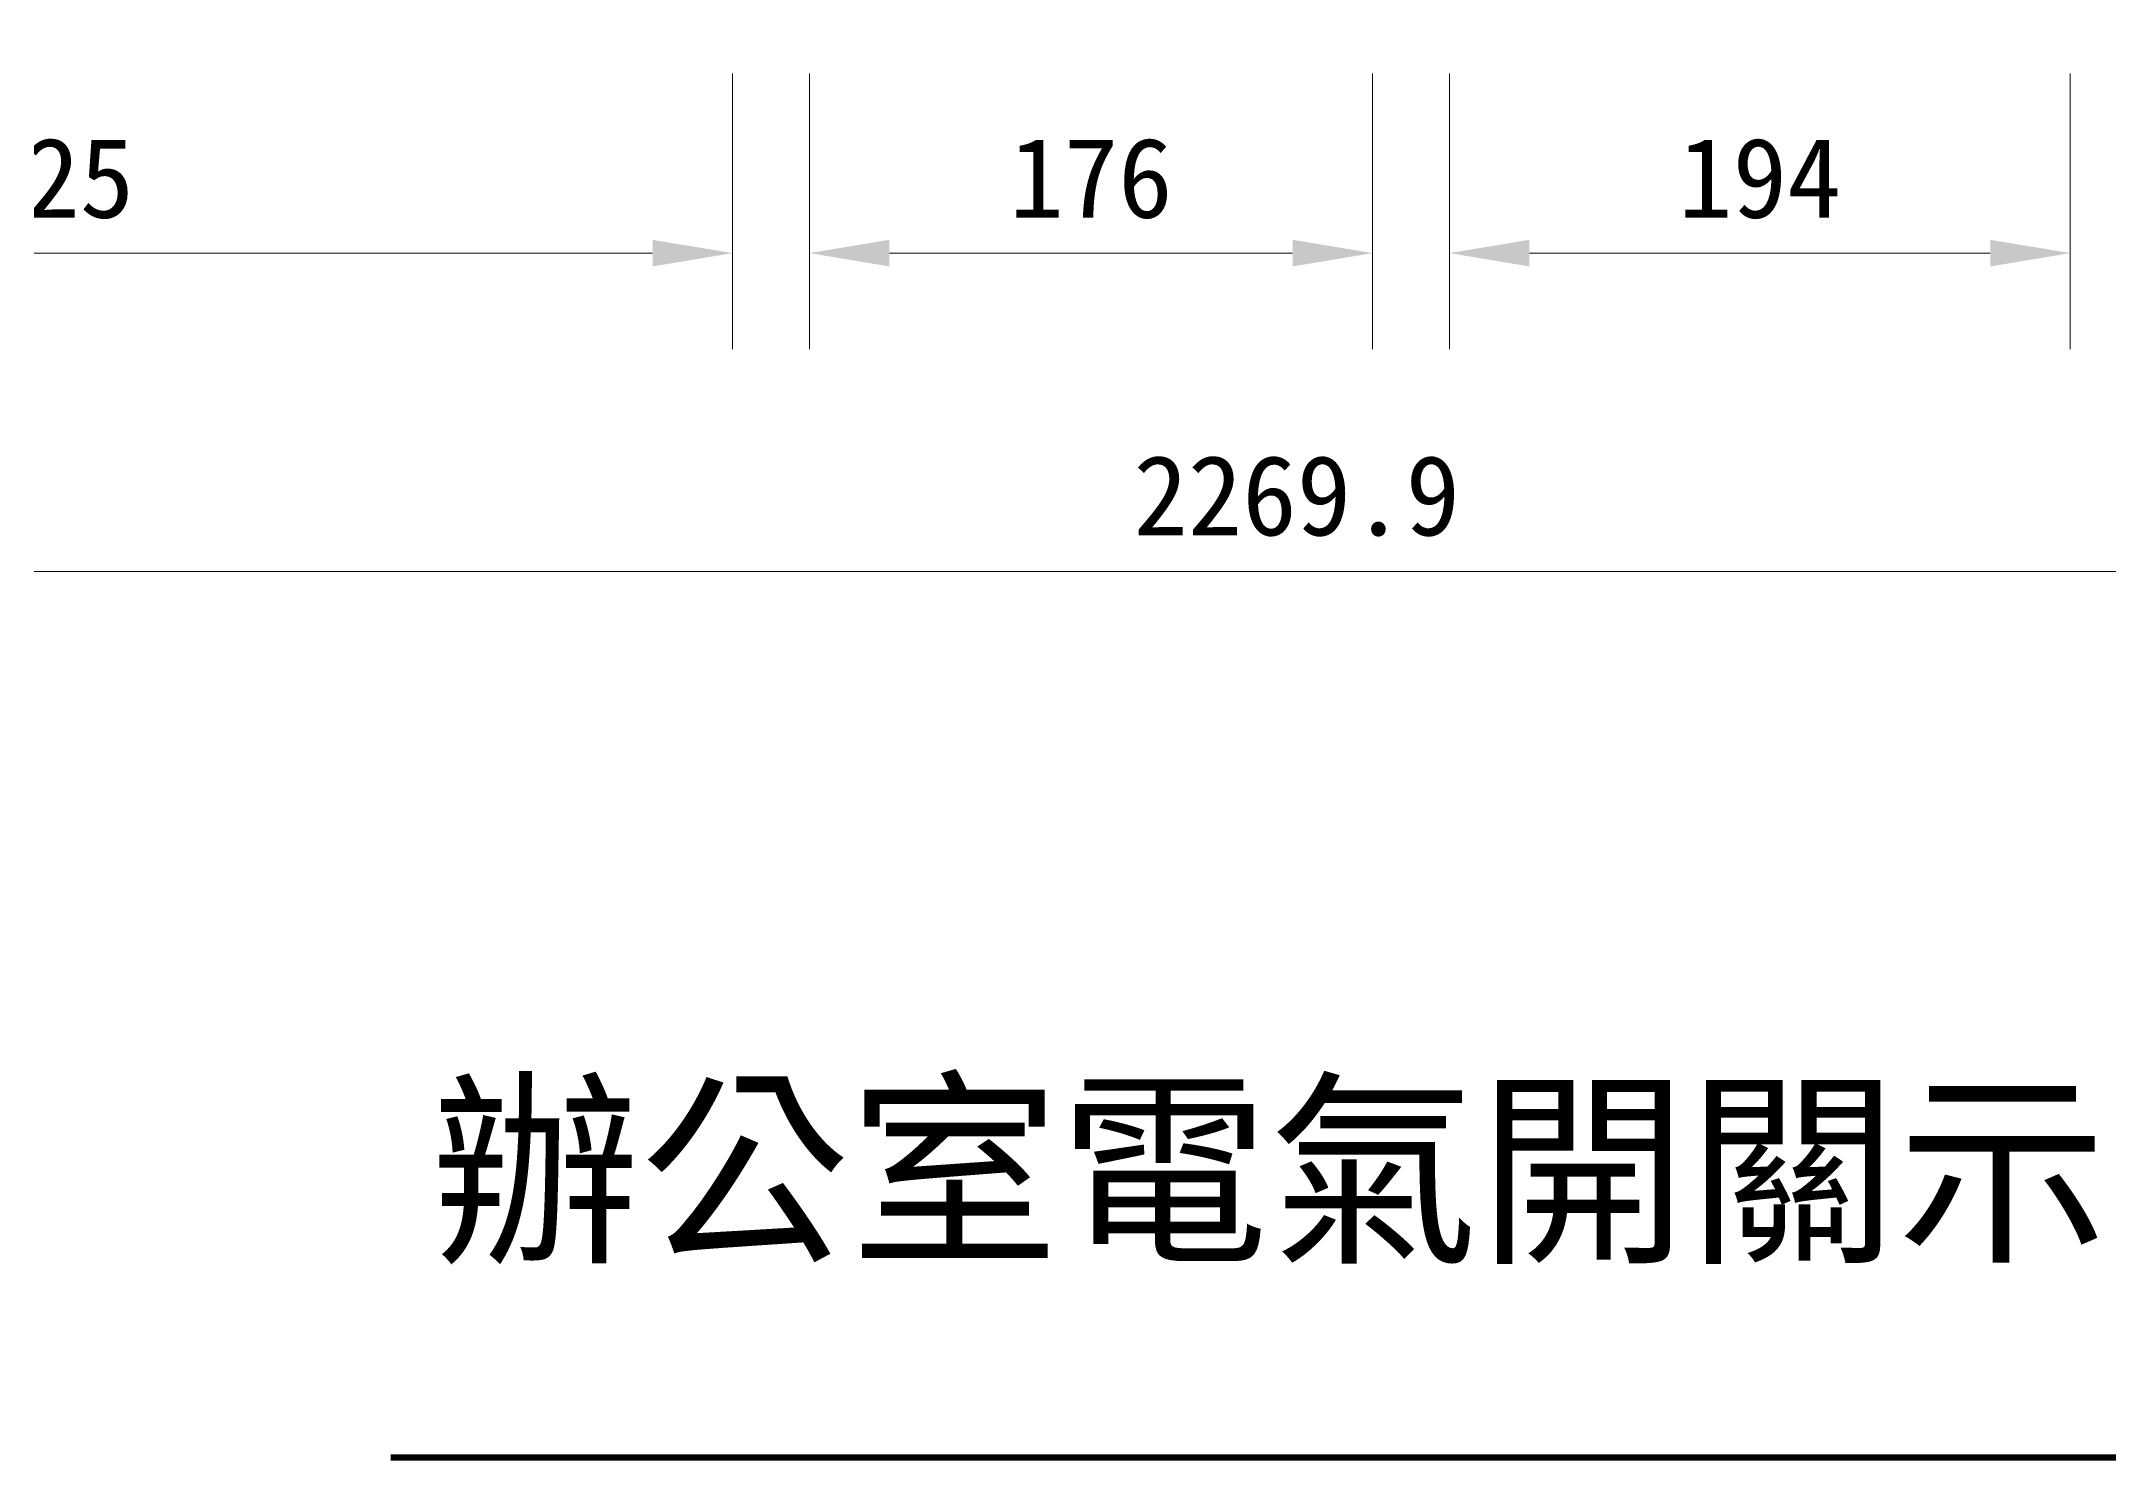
# Model space of a CAD drawing. Header units: centimetres. Extents: x 1966 to 8787, y 7398 to 12383.
# Drawn here: x 6954 to 7600, y 8135 to 8578 of the extents above; entities that cross this region are included whole.
import ezdxf

# ---------------------------------------------------------------- set-up
doc = ezdxf.new("R2010")
doc.units = ezdxf.units.CM
doc.header["$PDMODE"] = 35
doc.styles.get("Standard").update_dxf_attribs({"font": 'arial.ttf', "height": 10})
doc.styles.add('文2.5', font='kaiu.ttf', dxfattribs={"height": 2.5})
doc.dimstyles.new('DIM2.5', dxfattribs={"dimtxt": 2.5, "dimasz": 2.5, "dimexe": 3, "dimexo": 1, "dimgap": 1, "dimtad": 1, "dimdec": 1, "dimdsep": 46, "dimtxsty": '文2.5', "dimcen": 0, "dimadec": 0, "dimazin": 0, "dimtfac": 1, "dimtdec": 1, "dimtmove": 0, "dimatfit": 3, "dimfxl": 1, "dimlwd": 15, "dimlwe": 15, "dimarcsym": 0})

# ---------------------------------------------------------------- blocks, each defined once
blk = doc.blocks.new('*D164')
at = {"color": 0, "linetype": 'Continuous', "lineweight": 15, "transparency": 16777216}
for p, q in [((6744.51, 8568.17), (6744.51, 8482.08)), ((7169.51, 8568.17), (7169.51, 8482.08)), ((6769.51, 8512.08), (7144.51, 8512.08))]:
    blk.add_line(p, q, dxfattribs=at)
at = {"color": 0, "transparency": 16777216}
for points in [[(6769.51, 8516.24), (6769.51, 8507.91), (6744.51, 8512.08)], [(7144.51, 8516.24), (7144.51, 8507.91), (7169.51, 8512.08)]]:
    blk.add_solid(points, dxfattribs=at)
at = {"layer": 'DEFPOINTS', "color": 0, "transparency": 16777216}
for p in [(6744.51, 8578.17), (7169.51, 8578.17), (7169.51, 8512.08)]:
    blk.add_point(p, dxfattribs=at)
at = {"color": 0, "transparency": 16777216, "insert": (6957.01, 8535.41), "char_height": 25, "attachment_point": 5, "style": '文2.5'}
blk.add_mtext('425', dxfattribs=at)
blk = doc.blocks.new('*D165')
at = {"color": 0, "linetype": 'Continuous', "lineweight": 15, "transparency": 16777216}
for p, q in [((7193.51, 8568.17), (7193.51, 8482.08)), ((7369.51, 8568.23), (7369.51, 8482.08)), ((7218.51, 8512.08), (7344.51, 8512.08))]:
    blk.add_line(p, q, dxfattribs=at)
at = {"color": 0, "transparency": 16777216}
for points in [[(7218.51, 8516.24), (7218.51, 8507.91), (7193.51, 8512.08)], [(7344.51, 8516.24), (7344.51, 8507.91), (7369.51, 8512.08)]]:
    blk.add_solid(points, dxfattribs=at)
at = {"layer": 'DEFPOINTS', "color": 0, "transparency": 16777216}
for p in [(7193.51, 8578.17), (7369.51, 8578.23), (7369.51, 8512.08)]:
    blk.add_point(p, dxfattribs=at)
at = {"color": 0, "transparency": 16777216, "insert": (7281.51, 8535.41), "char_height": 25, "attachment_point": 5, "style": '文2.5'}
blk.add_mtext('176', dxfattribs=at)
blk = doc.blocks.new('*D166')
at = {"color": 0, "linetype": 'Continuous', "lineweight": 15, "transparency": 16777216}
for p, q in [((7393.51, 8568.23), (7393.51, 8482.08)), ((7587.51, 8568.17), (7587.51, 8482.08)), ((7418.51, 8512.08), (7562.51, 8512.08))]:
    blk.add_line(p, q, dxfattribs=at)
at = {"color": 0, "transparency": 16777216}
for points in [[(7418.51, 8516.24), (7418.51, 8507.91), (7393.51, 8512.08)], [(7562.51, 8516.24), (7562.51, 8507.91), (7587.51, 8512.08)]]:
    blk.add_solid(points, dxfattribs=at)
at = {"layer": 'DEFPOINTS', "color": 0, "transparency": 16777216}
for p in [(7393.51, 8578.23), (7587.51, 8578.17), (7587.51, 8512.08)]:
    blk.add_point(p, dxfattribs=at)
at = {"color": 0, "transparency": 16777216, "insert": (7490.51, 8535.41), "char_height": 25, "attachment_point": 5, "style": '文2.5'}
blk.add_mtext('194', dxfattribs=at)
blk = doc.blocks.new('*D170')
at = {"color": 0, "linetype": 'Continuous', "lineweight": 15, "transparency": 16777216}
for p, q in [((6211.51, 8568.23), (6211.51, 8382.58)), ((8481.45, 8568.17), (8481.45, 8382.58)), ((6236.51, 8412.58), (8456.45, 8412.58))]:
    blk.add_line(p, q, dxfattribs=at)
at = {"color": 0, "transparency": 16777216}
for points in [[(6236.51, 8416.74), (6236.51, 8408.41), (6211.51, 8412.58)], [(8456.45, 8416.74), (8456.45, 8408.41), (8481.45, 8412.58)]]:
    blk.add_solid(points, dxfattribs=at)
at = {"layer": 'DEFPOINTS', "color": 0, "transparency": 16777216}
for p in [(6211.51, 8578.23), (8481.45, 8578.17), (8481.45, 8412.58)]:
    blk.add_point(p, dxfattribs=at)
at = {"color": 0, "transparency": 16777216, "insert": (7345.8, 8436.2), "char_height": 25, "attachment_point": 5, "style": '文2.5'}
blk.add_mtext('2269.9', dxfattribs=at)

msp = doc.modelspace()

# ---------------------------------------------------------------- linework, layer by layer
at = {"const_width": 2}
msp.add_lwpolyline([(7062.67, 8135.85), (8084.34, 8135.85)], dxfattribs=at)

# ---------------------------------------------------------------- texts
msp.add_text('辦公室電氣開關示意圖     s:1/100', height=48).set_placement((7075.14, 8201.58))

# ---------------------------------------------------------------- dimensions: what is measured, and where the dimension line sits
dim = msp.add_linear_dim(base=(8481.45, 8412.58), p1=(6211.51, 8578.23), p2=(8481.45, 8578.17), dimstyle='DIM2.5')
dim.commit()
dim.dimension.update_dxf_attribs({"geometry": '*D170', "text_midpoint": (7345.8, 8412.58), "dimtype": 160})
for base, p1, p2, picture, middle in [((7169.51, 8512.08), (6744.51, 8578.17), (7169.51, 8578.17), '*D164', (6957.01, 8535.41)), ((7369.51, 8512.08), (7193.51, 8578.17), (7369.51, 8578.23), '*D165', (7281.51, 8535.41)), ((7587.51, 8512.08), (7393.51, 8578.23), (7587.51, 8578.17), '*D166', (7490.51, 8535.41))]:
    dim = msp.add_linear_dim(base=base, p1=p1, p2=p2, dimstyle='DIM2.5')
    dim.commit()
    dim.dimension.update_dxf_attribs({"geometry": picture, "text_midpoint": middle})

doc.saveas('drawing.dxf')
